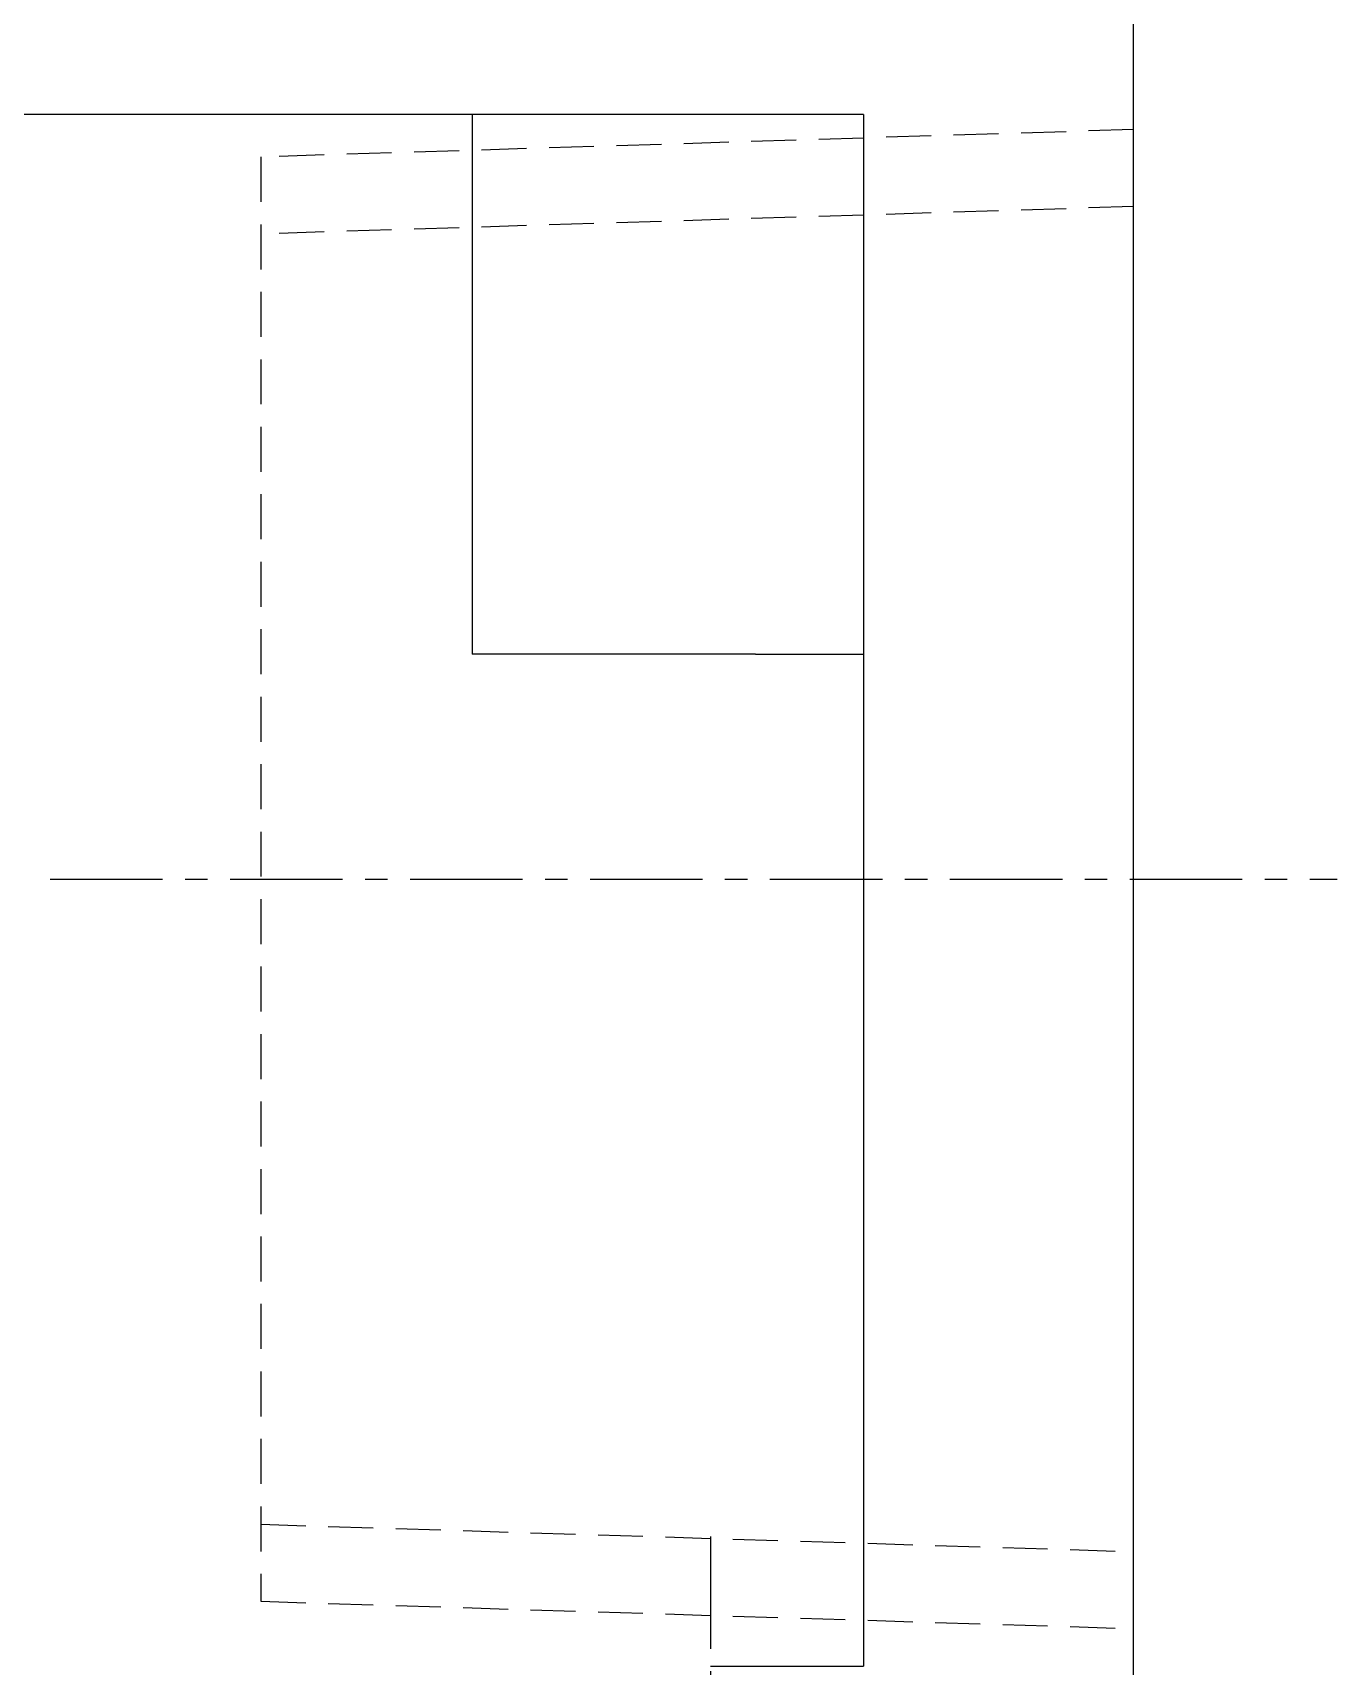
# Model space of a CAD drawing. Extents: x -7 to 305, y -225 to 131.
# Drawn here: x 165.81 to 180.31, y -92.74 to -74.58 of the extents above; entities that cross this region are included whole.
import ezdxf

# ---------------------------------------------------------------- set-up
doc = ezdxf.new("R2010")
doc.units = 0
doc.linetypes.add('CENTER', pattern=[2, 1.25, -0.25, 0.25, -0.25])
doc.linetypes.add('DASHED', pattern=[0.75, 0.5, -0.25])
doc.layers.get('0').update_dxf_attribs({"linetype": 'CONTINUOUS'})
doc.layers.add('CENTER', color=1, linetype='CENTER')

msp = doc.modelspace()

# ---------------------------------------------------------------- linework, layer by layer
at = {"color": 7, "linetype": 'CONTINUOUS'}
for p, q in [((178.046, -153.988), (178.046, -44.988)), ((175.046, -75.488), (134.646, -75.488)), ((170.696, -75.488), (170.696, -81.488)), ((175.046, -75.488), (175.046, -92.738)), ((173.846, -81.488), (170.696, -81.488)), ((173.846, -81.488), (175.046, -81.488)), ((173.346, -92.738), (175.046, -92.738))]:
    msp.add_line(p, q, dxfattribs=at)
at = {"color": 3, "linetype": 'DASHED'}
for p, q in [((178.046, -75.657), (168.346, -75.961)), ((168.346, -75.961), (168.346, -92.016)), ((178.046, -76.513), (168.346, -76.817)), ((168.346, -91.16), (178.046, -91.463)), ((168.346, -92.016), (178.046, -92.319))]:
    msp.add_line(p, q, dxfattribs=at)
at = {"color": 7, "linetype": 'CONTINUOUS'}
msp.add_point((178.046, -83.988), dxfattribs=at)
at = {"layer": 'CENTER', "color": 1, "linetype": 'CENTER'}
for p, q in [((166.005, -83.988), (180.311, -83.988)), ((173.346, -91.294), (173.346, -102.683))]:
    msp.add_line(p, q, dxfattribs=at)

doc.saveas('drawing.dxf')
